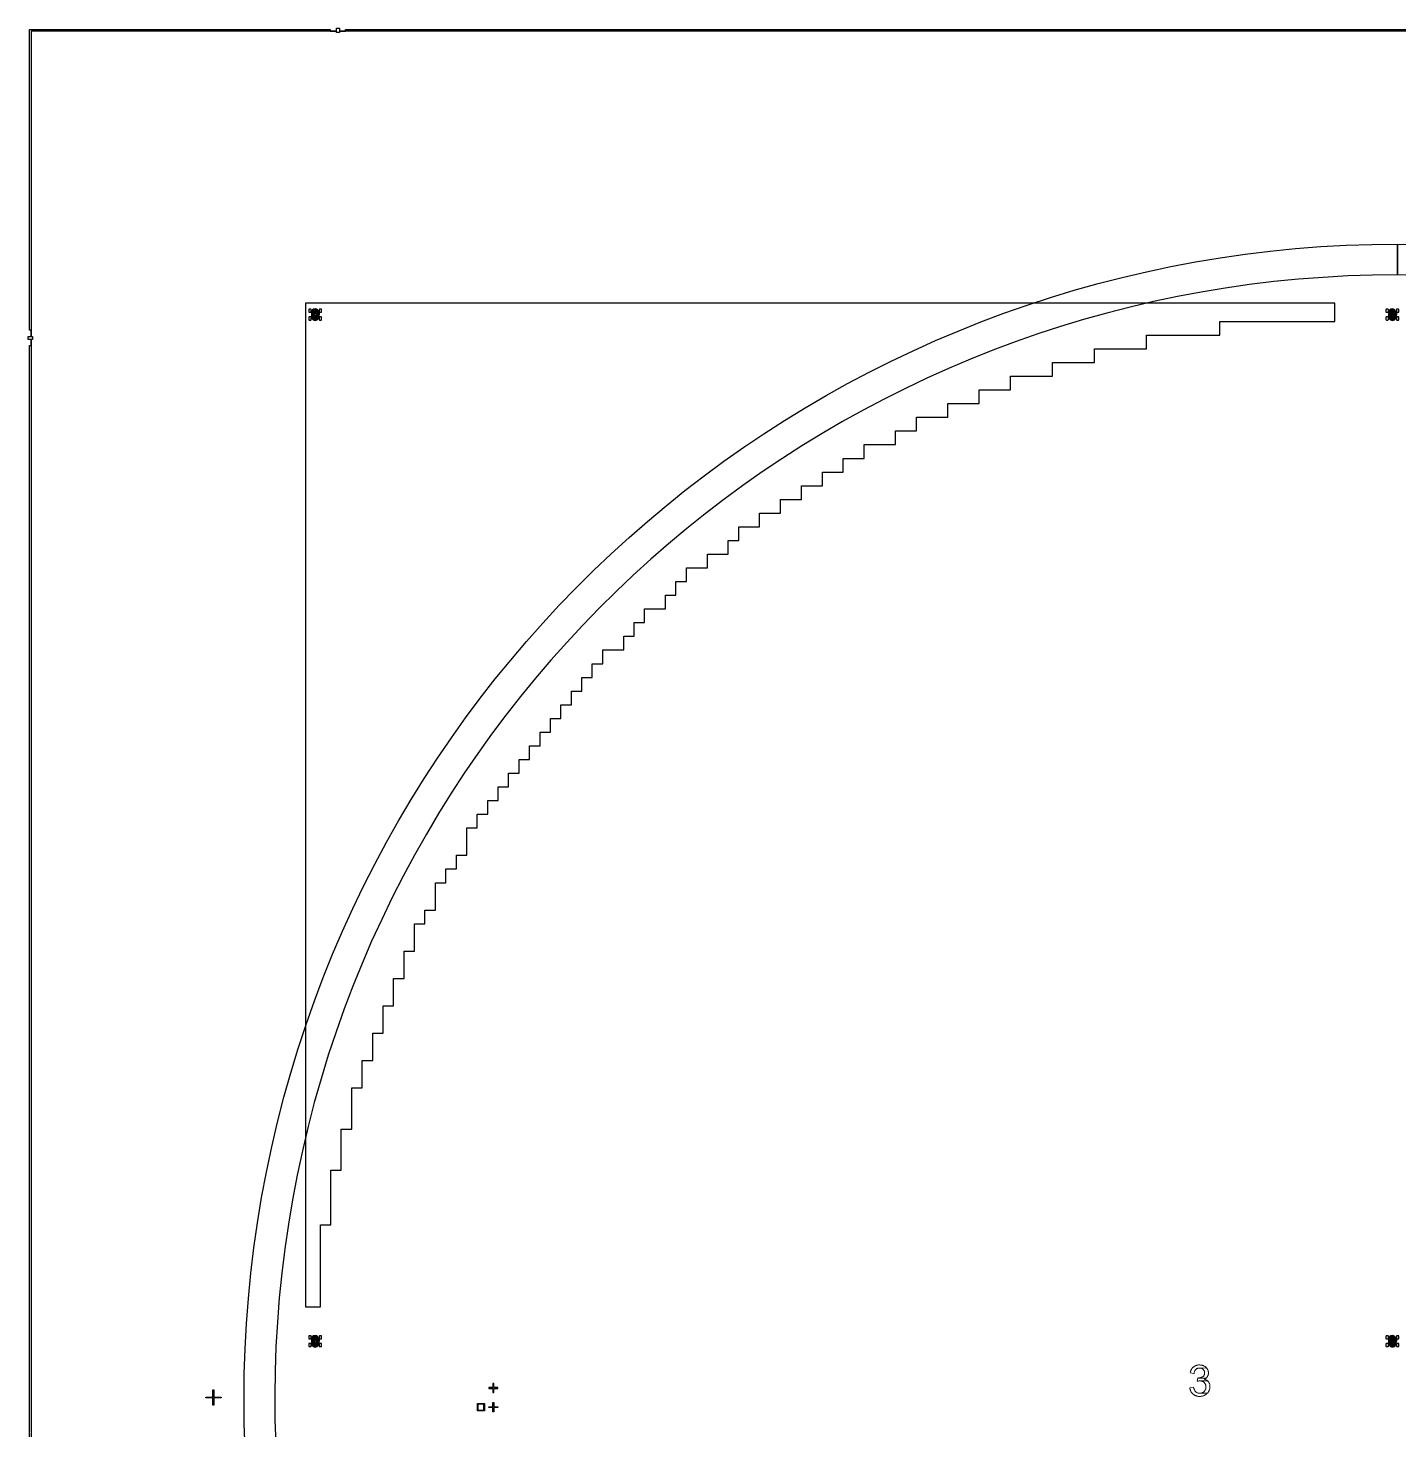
# Model space of a CAD drawing. Header units: millimetres. Extents: x -89 to 89, y -89 to 89.
# Drawn here: x -89 to 0.1, y -2.1 to 89 of the extents above; entities that cross this region are included whole.
import ezdxf

# ---------------------------------------------------------------- set-up
doc = ezdxf.new("R2010")
doc.units = ezdxf.units.MM
for name, color, linetype in [('AC', 6, 'Continuous'), ('B', 2, 'Continuous'), ('F', 5, 'Continuous')]:
    doc.layers.add(name, color=color, linetype=linetype)

msp = doc.modelspace()

# ---------------------------------------------------------------- linework, layer by layer
at = {"layer": 'AC'}
msp.add_lwpolyline([(-71.02, 5.89), (-70.04, 5.89), (-70.04, 11.23), (-69.36, 11.23), (-69.36, 14.79), (-68.68, 14.79), (-68.68, 17.46), (-68, 17.46), (-68, 20.13), (-67.32, 20.13), (-67.32, 21.91), (-66.64, 21.91), (-66.64, 23.69), (-65.96, 23.69), (-65.96, 25.47), (-65.28, 25.47), (-65.28, 27.25), (-64.6, 27.25), (-64.6, 29.03), (-63.92, 29.03), (-63.92, 30.81), (-63.24, 30.81), (-63.24, 31.7), (-62.56, 31.7), (-62.56, 33.48), (-61.88, 33.48), (-61.88, 34.37), (-61.2, 34.37), (-61.2, 35.26), (-60.52, 35.26), (-60.52, 37.04), (-59.84, 37.04), (-59.84, 37.93), (-59.16, 37.93), (-59.16, 38.82), (-58.48, 38.82), (-58.48, 39.71), (-57.8, 39.71), (-57.8, 40.6), (-57.12, 40.6), (-57.12, 41.49), (-56.44, 41.49), (-56.44, 42.38), (-55.76, 42.38), (-55.76, 43.27), (-55.08, 43.27), (-55.08, 44.16), (-54.4, 44.16), (-54.4, 45.05), (-53.72, 45.05), (-53.72, 45.94), (-53.04, 45.94), (-53.04, 46.83), (-52.36, 46.83), (-52.36, 47.72), (-51.68, 47.72), (-51.68, 48.61), (-50.32, 48.61), (-50.32, 49.5), (-49.64, 49.5), (-49.64, 50.39), (-48.96, 50.39), (-48.96, 51.28), (-47.6, 51.28), (-47.6, 52.17), (-46.92, 52.17), (-46.92, 53.06), (-46.24, 53.06), (-46.24, 53.95), (-44.88, 53.95), (-44.88, 54.84), (-43.52, 54.84), (-43.52, 55.73), (-42.84, 55.73), (-42.84, 56.62), (-41.48, 56.62), (-41.48, 57.51), (-40.12, 57.51), (-40.12, 58.4), (-38.76, 58.4), (-38.76, 59.29), (-37.4, 59.29), (-37.4, 60.18), (-36.04, 60.18), (-36.04, 61.07), (-34.68, 61.07), (-34.68, 61.96), (-32.64, 61.96), (-32.64, 62.85), (-31.28, 62.85), (-31.28, 63.74), (-29.24, 63.74), (-29.24, 64.63), (-27.2, 64.63), (-27.2, 65.52), (-25.16, 65.52), (-25.16, 66.41), (-22.44, 66.41), (-22.44, 67.3), (-19.72, 67.3), (-19.72, 68.19), (-16.32, 68.19), (-16.32, 69.08), (-11.56, 69.08), (-11.56, 69.97), (-4.08, 69.97), (-4.08, 71.16), (-71.02, 71.16)], close=True, dxfattribs=at)
at = {"layer": 'B'}
for points in [[(-70.771, 70.565), (-70.669, 70.565, 0.414213561), (-70.644, 70.59), (-70.644, 70.74, 0.414213562), (-70.669, 70.765), (-70.771, 70.765, 0.414213563), (-70.796, 70.74), (-70.796, 70.59, 0.414213562)], [(-70.771, 70.065), (-70.669, 70.065, 0.414213562), (-70.644, 70.09), (-70.644, 70.24, 0.414213562), (-70.669, 70.265), (-70.771, 70.265, 0.414213563), (-70.796, 70.24), (-70.796, 70.09, 0.414213562)], [(-70.3015, 70.28392), (-70.3015, 70.5602, 1), (-70.4765, 70.5602), (-70.4765, 70.283872), (-70.47649, 70.280364, 1.014233837), (-70.28351, 70.280364), (-70.2835, 70.283872), (-70.2835, 70.5602, 1), (-70.4945, 70.5602), (-70.4945, 70.283823), (-70.494491, 70.28046, 1.012835521), (-70.265509, 70.28046), (-70.2655, 70.283823), (-70.2655, 70.5602, 1), (-70.5125, 70.5602), (-70.5125, 70.283775), (-70.512491, 70.280546, 1.011734231), (-70.247509, 70.280546), (-70.2475, 70.283775), (-70.2475, 70.5602, 1), (-70.5305, 70.5602), (-70.5305, 70.283726), (-70.530491, 70.280622, 1.010837862), (-70.229509, 70.280622), (-70.2295, 70.283726), (-70.2295, 70.5602, 1), (-70.5485, 70.5602), (-70.5485, 70.283678), (-70.548492, 70.280692, 1.010089885), (-70.211508, 70.280692), (-70.2115, 70.283678), (-70.2115, 70.5602, 1), (-70.5665, 70.5602), (-70.5665, 70.283629), (-70.566492, 70.280755, 1.009453437), (-70.193508, 70.280755), (-70.193501, 70.283629), (-70.1935, 70.5602, 1), (-70.5845, 70.5602), (-70.584499, 70.28358), (-70.584492, 70.280813, 1.008903316), (-70.175508, 70.280813), (-70.175501, 70.28358), (-70.1755, 70.5602, 1), (-70.6025, 70.5602), (-70.602499, 70.283532), (-70.602492, 70.280866, 1.008421629), (-70.157508, 70.280866), (-70.157501, 70.283532), (-70.1575, 70.5602, 1), (-70.6205, 70.5602), (-70.6205, 70.283483), (-70.620492, 70.280915, 1.00799528), (-70.139508, 70.280915), (-70.139501, 70.283483), (-70.139552, 70.395, -0.414213562), (-70.127052, 70.4075), (-70.1035, 70.4075, 0.41421356), (-70.091, 70.42), (-70.091, 70.548, -0.414213561), (-70.074, 70.565), (-69.989, 70.565), (-69.984659, 70.56538), (-69.98045, 70.566508), (-69.9765, 70.568349), (-69.97293, 70.570849), (-69.969849, 70.57393), (-69.967349, 70.5775), (-69.965508, 70.581449), (-69.96438, 70.585659), (-69.964, 70.59), (-69.964, 70.74), (-69.96438, 70.744341), (-69.965508, 70.74855), (-69.967349, 70.7525), (-69.969849, 70.75607), (-69.97293, 70.759151), (-69.9765, 70.761651), (-69.98045, 70.763492), (-69.984659, 70.76462), (-69.989, 70.765), (-70.091, 70.765), (-70.095341, 70.76462), (-70.09955, 70.763492), (-70.1035, 70.761651), (-70.10707, 70.759151), (-70.110151, 70.75607), (-70.112651, 70.7525), (-70.114492, 70.74855), (-70.11562, 70.744341), (-70.116, 70.74), (-70.116, 70.435, -0.414213561), (-70.1285, 70.4225), (-70.14, 70.4225, 0.414212058), (-70.1525, 70.41), (-70.152501, 70.283518), (-70.152508, 70.28088, -1.008298119), (-70.607492, 70.28088), (-70.607499, 70.283518), (-70.6075, 70.5602, -1), (-70.1705, 70.5602), (-70.170501, 70.283567), (-70.170508, 70.280828, -1.008763281), (-70.589492, 70.280828), (-70.589499, 70.283567), (-70.5895, 70.5602, -1), (-70.1885, 70.5602), (-70.188501, 70.283616), (-70.188508, 70.280771, -1.00929284), (-70.571492, 70.280771), (-70.571499, 70.283616), (-70.5715, 70.5602, -1), (-70.2065, 70.5602), (-70.2065, 70.283664), (-70.206508, 70.28071, -1.009903152), (-70.553492, 70.28071), (-70.5535, 70.283664), (-70.5535, 70.5602, -1), (-70.2245, 70.5602), (-70.2245, 70.283713), (-70.224509, 70.280642, -1.010617055), (-70.535491, 70.280642), (-70.5355, 70.283713), (-70.5355, 70.5602, -1), (-70.2425, 70.5602), (-70.2425, 70.283761), (-70.242509, 70.280568, -1.011467578), (-70.517491, 70.280568), (-70.5175, 70.283761), (-70.5175, 70.5602, -1), (-70.2605, 70.5602), (-70.2605, 70.28381), (-70.260509, 70.280485, -1.012504643), (-70.499491, 70.280485), (-70.4995, 70.28381), (-70.4995, 70.5602, -1), (-70.2785, 70.5602), (-70.2785, 70.283858), (-70.27851, 70.280392, -1.013808109), (-70.48149, 70.280392), (-70.4815, 70.283858), (-70.4815, 70.5602, -1), (-70.2965, 70.5602), (-70.2965, 70.283907), (-70.29651, 70.280286, -1.015515611), (-70.46349, 70.280286), (-70.4635, 70.283907), (-70.4635, 70.5602, -1), (-70.3145, 70.5602), (-70.3145, 70.283955), (-70.31451, 70.280161, -1.017890473), (-70.44549, 70.280161), (-70.4455, 70.283955), (-70.4455, 70.5602, -1), (-70.3325, 70.5602), (-70.3325, 70.284004), (-70.332511, 70.280011, -1.02152203), (-70.427489, 70.280011), (-70.4275, 70.284004), (-70.4275, 70.4927, -0.414213564), (-70.415, 70.5052), (-70.3675, 70.5052, 0.414213562), (-70.3475, 70.5252), (-70.3475, 70.5502, 0.414213562), (-70.3675, 70.5702), (-70.3925, 70.5702, 0.414213562), (-70.4125, 70.5502), (-70.4125, 70.5257, -0.414213562), (-70.425, 70.5132), (-70.428, 70.5132, 0.414213564), (-70.4405, 70.5007), (-70.4405, 70.283969), (-70.44049, 70.280123, 1.018733226), (-70.31951, 70.280123), (-70.3195, 70.283969), (-70.3195, 70.5602, 1), (-70.4585, 70.5602), (-70.4585, 70.28392), (-70.45849, 70.280253, 1.016092008), (-70.30151, 70.280253)], [(-70.3675, 70.274, 0.414213564), (-70.3475, 70.294), (-70.3475, 70.319, 0.414213562), (-70.3675, 70.339), (-70.3925, 70.339, 0.414213562), (-70.4125, 70.319), (-70.4125, 70.294, 0.414213562), (-70.3925, 70.274)], [(-70.091, 70.065), (-69.989, 70.065, 0.414213562), (-69.964, 70.09), (-69.964, 70.24, 0.414213562), (-69.989, 70.265), (-70.091, 70.265, 0.414213563), (-70.116, 70.24), (-70.116, 70.09, 0.414213563)], [(-0.731, 70.565), (-0.629, 70.565, 0.414213561), (-0.604, 70.59), (-0.604, 70.74, 0.414213562), (-0.629, 70.765), (-0.731, 70.765, 0.414213563), (-0.756, 70.74), (-0.756, 70.59, 0.414213562)], [(-0.731, 70.065), (-0.629, 70.065, 0.414213562), (-0.604, 70.09), (-0.604, 70.24, 0.414213562), (-0.629, 70.265), (-0.731, 70.265, 0.414213563), (-0.756, 70.24), (-0.756, 70.09, 0.414213562)], [(-0.2615, 70.28392), (-0.2615, 70.5602, 1), (-0.4365, 70.5602), (-0.4365, 70.283872), (-0.43649, 70.280364, 1.014233837), (-0.24351, 70.280364), (-0.2435, 70.283872), (-0.2435, 70.5602, 1), (-0.4545, 70.5602), (-0.4545, 70.283823), (-0.454491, 70.28046, 1.012835521), (-0.225509, 70.28046), (-0.2255, 70.283823), (-0.2255, 70.5602, 1), (-0.4725, 70.5602), (-0.4725, 70.283775), (-0.472491, 70.280546, 1.011734231), (-0.207509, 70.280546), (-0.2075, 70.283775), (-0.2075, 70.5602, 1), (-0.4905, 70.5602), (-0.4905, 70.283726), (-0.490491, 70.280622, 1.010837862), (-0.189509, 70.280622), (-0.1895, 70.283726), (-0.1895, 70.5602, 1), (-0.5085, 70.5602), (-0.5085, 70.283678), (-0.508492, 70.280692, 1.010089885), (-0.171508, 70.280692), (-0.1715, 70.283678), (-0.1715, 70.5602, 1), (-0.5265, 70.5602), (-0.5265, 70.283629), (-0.526492, 70.280755, 1.009453437), (-0.153508, 70.280755), (-0.153501, 70.283629), (-0.1535, 70.5602, 1), (-0.5445, 70.5602), (-0.544499, 70.28358), (-0.544492, 70.280813, 1.008903316), (-0.135508, 70.280813), (-0.135501, 70.28358), (-0.1355, 70.5602, 1), (-0.5625, 70.5602), (-0.562499, 70.283532), (-0.562492, 70.280866, 1.008421629), (-0.117508, 70.280866), (-0.117501, 70.283532), (-0.1175, 70.5602, 1), (-0.5805, 70.5602), (-0.5805, 70.283483), (-0.580492, 70.280915, 1.00799528), (-0.099508, 70.280915), (-0.099501, 70.283483), (-0.099552, 70.395, -0.414213562), (-0.087052, 70.4075), (-0.0635, 70.4075, 0.41421356), (-0.051, 70.42), (-0.051, 70.548, -0.414213561), (-0.034, 70.565), (0.051, 70.565), (0.055341, 70.56538), (0.05955, 70.566508), (0.0635, 70.568349), (0.06707, 70.570849), (0.070151, 70.57393), (0.072651, 70.5775), (0.074492, 70.581449), (0.07562, 70.585659), (0.076, 70.59), (0.076, 70.74), (0.07562, 70.744341), (0.074492, 70.74855), (0.072651, 70.7525), (0.070151, 70.75607), (0.06707, 70.759151), (0.0635, 70.761651), (0.05955, 70.763492), (0.055341, 70.76462), (0.051, 70.765), (-0.051, 70.765), (-0.055341, 70.76462), (-0.05955, 70.763492), (-0.0635, 70.761651), (-0.06707, 70.759151), (-0.070151, 70.75607), (-0.072651, 70.7525), (-0.074492, 70.74855), (-0.07562, 70.744341), (-0.076, 70.74), (-0.076, 70.435, -0.414213561), (-0.0885, 70.4225), (-0.1, 70.4225, 0.414212058), (-0.1125, 70.41), (-0.112501, 70.283518), (-0.112508, 70.28088, -1.008298119), (-0.567492, 70.28088), (-0.567499, 70.283518), (-0.5675, 70.5602, -1), (-0.1305, 70.5602), (-0.130501, 70.283567), (-0.130508, 70.280828, -1.008763281), (-0.549492, 70.280828), (-0.549499, 70.283567), (-0.5495, 70.5602, -1), (-0.1485, 70.5602), (-0.148501, 70.283616), (-0.148508, 70.280771, -1.00929284), (-0.531492, 70.280771), (-0.531499, 70.283616), (-0.5315, 70.5602, -1), (-0.1665, 70.5602), (-0.1665, 70.283664), (-0.166508, 70.28071, -1.009903152), (-0.513492, 70.28071), (-0.5135, 70.283664), (-0.5135, 70.5602, -1), (-0.1845, 70.5602), (-0.1845, 70.283713), (-0.184509, 70.280642, -1.010617055), (-0.495491, 70.280642), (-0.4955, 70.283713), (-0.4955, 70.5602, -1), (-0.2025, 70.5602), (-0.2025, 70.283761), (-0.202509, 70.280568, -1.011467578), (-0.477491, 70.280568), (-0.4775, 70.283761), (-0.4775, 70.5602, -1), (-0.2205, 70.5602), (-0.2205, 70.28381), (-0.220509, 70.280485, -1.012504643), (-0.459491, 70.280485), (-0.4595, 70.28381), (-0.4595, 70.5602, -1), (-0.2385, 70.5602), (-0.2385, 70.283858), (-0.23851, 70.280392, -1.013808109), (-0.44149, 70.280392), (-0.4415, 70.283858), (-0.4415, 70.5602, -1), (-0.2565, 70.5602), (-0.2565, 70.283907), (-0.25651, 70.280286, -1.015515611), (-0.42349, 70.280286), (-0.4235, 70.283907), (-0.4235, 70.5602, -1), (-0.2745, 70.5602), (-0.2745, 70.283955), (-0.27451, 70.280161, -1.017890473), (-0.40549, 70.280161), (-0.4055, 70.283955), (-0.4055, 70.5602, -1), (-0.2925, 70.5602), (-0.2925, 70.284004), (-0.292511, 70.280011, -1.02152203), (-0.387489, 70.280011), (-0.3875, 70.284004), (-0.3875, 70.4927, -0.414213564), (-0.375, 70.5052), (-0.3275, 70.5052, 0.414213562), (-0.3075, 70.5252), (-0.3075, 70.5502, 0.414213562), (-0.3275, 70.5702), (-0.3525, 70.5702, 0.414213562), (-0.3725, 70.5502), (-0.3725, 70.5257, -0.414213562), (-0.385, 70.5132), (-0.388, 70.5132, 0.414213564), (-0.4005, 70.5007), (-0.4005, 70.283969), (-0.40049, 70.280123, 1.018733226), (-0.27951, 70.280123), (-0.2795, 70.283969), (-0.2795, 70.5602, 1), (-0.4185, 70.5602), (-0.4185, 70.28392), (-0.41849, 70.280253, 1.016092008), (-0.26151, 70.280253)], [(-0.3275, 70.274, 0.414213564), (-0.3075, 70.294), (-0.3075, 70.319, 0.414213562), (-0.3275, 70.339), (-0.3525, 70.339, 0.414213562), (-0.3725, 70.319), (-0.3725, 70.294, 0.414213562), (-0.3525, 70.274)], [(0.051, 70.565, 0.414213562), (0.076, 70.59), (0.076, 70.74, 0.414213562), (0.051, 70.765), (-0.051, 70.765, 0.414213562), (-0.076, 70.74), (-0.076, 70.59, 0.414213562), (-0.051, 70.565)], [(0.051, 70.065, 0.414213562), (0.076, 70.09), (0.076, 70.24, 0.414213562), (0.051, 70.265), (-0.051, 70.265, 0.414213562), (-0.076, 70.24), (-0.076, 70.09, 0.414213562), (-0.051, 70.065)], [(-0.051, 70.065), (0.051, 70.065, 0.414213562), (0.076, 70.09), (0.076, 70.24, 0.414213562), (0.051, 70.265), (-0.051, 70.265, 0.414213563), (-0.076, 70.24), (-0.076, 70.09, 0.414213563)], [(-70.771, 3.815), (-70.669, 3.815, 0.414213561), (-70.644, 3.84), (-70.644, 3.99, 0.414213562), (-70.669, 4.015), (-70.771, 4.015, 0.414213563), (-70.796, 3.99), (-70.796, 3.84, 0.414213562)], [(-70.3015, 3.53392), (-70.3015, 3.8102, 1), (-70.4765, 3.8102), (-70.4765, 3.533872), (-70.47649, 3.530364, 1.014233837), (-70.28351, 3.530364), (-70.2835, 3.533872), (-70.2835, 3.8102, 1), (-70.4945, 3.8102), (-70.4945, 3.533823), (-70.494491, 3.53046, 1.012835521), (-70.265509, 3.53046), (-70.2655, 3.533823), (-70.2655, 3.8102, 1), (-70.5125, 3.8102), (-70.5125, 3.533775), (-70.512491, 3.530546, 1.011734231), (-70.247509, 3.530546), (-70.2475, 3.533775), (-70.2475, 3.8102, 1), (-70.5305, 3.8102), (-70.5305, 3.533726), (-70.530491, 3.530622, 1.010837862), (-70.229509, 3.530622), (-70.2295, 3.533726), (-70.2295, 3.8102, 1), (-70.5485, 3.8102), (-70.5485, 3.533678), (-70.548492, 3.530692, 1.010089885), (-70.211508, 3.530692), (-70.2115, 3.533678), (-70.2115, 3.8102, 1), (-70.5665, 3.8102), (-70.5665, 3.533629), (-70.566492, 3.530755, 1.009453437), (-70.193508, 3.530755), (-70.193501, 3.533629), (-70.1935, 3.8102, 1), (-70.5845, 3.8102), (-70.584499, 3.53358), (-70.584492, 3.530813, 1.008903316), (-70.175508, 3.530813), (-70.175501, 3.53358), (-70.1755, 3.8102, 1), (-70.6025, 3.8102), (-70.602499, 3.533532), (-70.602492, 3.530866, 1.008421629), (-70.157508, 3.530866), (-70.157501, 3.533532), (-70.1575, 3.8102, 1), (-70.6205, 3.8102), (-70.6205, 3.533483), (-70.620492, 3.530915, 1.00799528), (-70.139508, 3.530915), (-70.139501, 3.533483), (-70.139552, 3.645, -0.414213562), (-70.127052, 3.6575), (-70.1035, 3.6575, 0.41421356), (-70.091, 3.67), (-70.091, 3.798, -0.414213561), (-70.074, 3.815), (-69.989, 3.815), (-69.984659, 3.81538), (-69.98045, 3.816508), (-69.9765, 3.818349), (-69.97293, 3.820849), (-69.969849, 3.82393), (-69.967349, 3.8275), (-69.965508, 3.831449), (-69.96438, 3.835659), (-69.964, 3.84), (-69.964, 3.99), (-69.96438, 3.994341), (-69.965508, 3.99855), (-69.967349, 4.0025), (-69.969849, 4.00607), (-69.97293, 4.009151), (-69.9765, 4.011651), (-69.98045, 4.013492), (-69.984659, 4.01462), (-69.989, 4.015), (-70.091, 4.015), (-70.095341, 4.01462), (-70.09955, 4.013492), (-70.1035, 4.011651), (-70.10707, 4.009151), (-70.110151, 4.00607), (-70.112651, 4.0025), (-70.114492, 3.99855), (-70.11562, 3.994341), (-70.116, 3.99), (-70.116, 3.685, -0.414213561), (-70.1285, 3.6725), (-70.14, 3.6725, 0.414212058), (-70.1525, 3.66), (-70.152501, 3.533518), (-70.152508, 3.53088, -1.008298119), (-70.607492, 3.53088), (-70.607499, 3.533518), (-70.6075, 3.8102, -1), (-70.1705, 3.8102), (-70.170501, 3.533567), (-70.170508, 3.530828, -1.008763281), (-70.589492, 3.530828), (-70.589499, 3.533567), (-70.5895, 3.8102, -1), (-70.1885, 3.8102), (-70.188501, 3.533616), (-70.188508, 3.530771, -1.00929284), (-70.571492, 3.530771), (-70.571499, 3.533616), (-70.5715, 3.8102, -1), (-70.2065, 3.8102), (-70.2065, 3.533664), (-70.206508, 3.53071, -1.009903152), (-70.553492, 3.53071), (-70.5535, 3.533664), (-70.5535, 3.8102, -1), (-70.2245, 3.8102), (-70.2245, 3.533713), (-70.224509, 3.530642, -1.010617055), (-70.535491, 3.530642), (-70.5355, 3.533713), (-70.5355, 3.8102, -1), (-70.2425, 3.8102), (-70.2425, 3.533761), (-70.242509, 3.530568, -1.011467578), (-70.517491, 3.530568), (-70.5175, 3.533761), (-70.5175, 3.8102, -1), (-70.2605, 3.8102), (-70.2605, 3.53381), (-70.260509, 3.530485, -1.012504643), (-70.499491, 3.530485), (-70.4995, 3.53381), (-70.4995, 3.8102, -1), (-70.2785, 3.8102), (-70.2785, 3.533858), (-70.27851, 3.530392, -1.013808109), (-70.48149, 3.530392), (-70.4815, 3.533858), (-70.4815, 3.8102, -1), (-70.2965, 3.8102), (-70.2965, 3.533907), (-70.29651, 3.530286, -1.015515611), (-70.46349, 3.530286), (-70.4635, 3.533907), (-70.4635, 3.8102, -1), (-70.3145, 3.8102), (-70.3145, 3.533955), (-70.31451, 3.530161, -1.017890473), (-70.44549, 3.530161), (-70.4455, 3.533955), (-70.4455, 3.8102, -1), (-70.3325, 3.8102), (-70.3325, 3.534004), (-70.332511, 3.530011, -1.02152203), (-70.427489, 3.530011), (-70.4275, 3.534004), (-70.4275, 3.7427, -0.414213564), (-70.415, 3.7552), (-70.3675, 3.7552, 0.414213562), (-70.3475, 3.7752), (-70.3475, 3.8002, 0.414213562), (-70.3675, 3.8202), (-70.3925, 3.8202, 0.414213562), (-70.4125, 3.8002), (-70.4125, 3.7757, -0.414213562), (-70.425, 3.7632), (-70.428, 3.7632, 0.414213564), (-70.4405, 3.7507), (-70.4405, 3.533969), (-70.44049, 3.530123, 1.018733226), (-70.31951, 3.530123), (-70.3195, 3.533969), (-70.3195, 3.8102, 1), (-70.4585, 3.8102), (-70.4585, 3.53392), (-70.45849, 3.530253, 1.016092008), (-70.30151, 3.530253)], [(-0.731, 3.815), (-0.629, 3.815, 0.414213561), (-0.604, 3.84), (-0.604, 3.99, 0.414213562), (-0.629, 4.015), (-0.731, 4.015, 0.414213563), (-0.756, 3.99), (-0.756, 3.84, 0.414213562)], [(-0.2615, 3.53392), (-0.2615, 3.8102, 1), (-0.4365, 3.8102), (-0.4365, 3.533872), (-0.43649, 3.530364, 1.014233837), (-0.24351, 3.530364), (-0.2435, 3.533872), (-0.2435, 3.8102, 1), (-0.4545, 3.8102), (-0.4545, 3.533823), (-0.454491, 3.53046, 1.012835521), (-0.225509, 3.53046), (-0.2255, 3.533823), (-0.2255, 3.8102, 1), (-0.4725, 3.8102), (-0.4725, 3.533775), (-0.472491, 3.530546, 1.011734231), (-0.207509, 3.530546), (-0.2075, 3.533775), (-0.2075, 3.8102, 1), (-0.4905, 3.8102), (-0.4905, 3.533726), (-0.490491, 3.530622, 1.010837862), (-0.189509, 3.530622), (-0.1895, 3.533726), (-0.1895, 3.8102, 1), (-0.5085, 3.8102), (-0.5085, 3.533678), (-0.508492, 3.530692, 1.010089885), (-0.171508, 3.530692), (-0.1715, 3.533678), (-0.1715, 3.8102, 1), (-0.5265, 3.8102), (-0.5265, 3.533629), (-0.526492, 3.530755, 1.009453437), (-0.153508, 3.530755), (-0.153501, 3.533629), (-0.1535, 3.8102, 1), (-0.5445, 3.8102), (-0.544499, 3.53358), (-0.544492, 3.530813, 1.008903316), (-0.135508, 3.530813), (-0.135501, 3.53358), (-0.1355, 3.8102, 1), (-0.5625, 3.8102), (-0.562499, 3.533532), (-0.562492, 3.530866, 1.008421629), (-0.117508, 3.530866), (-0.117501, 3.533532), (-0.1175, 3.8102, 1), (-0.5805, 3.8102), (-0.5805, 3.533483), (-0.580492, 3.530915, 1.00799528), (-0.099508, 3.530915), (-0.099501, 3.533483), (-0.099552, 3.645, -0.414213562), (-0.087052, 3.6575), (-0.0635, 3.6575, 0.41421356), (-0.051, 3.67), (-0.051, 3.798, -0.414213561), (-0.034, 3.815), (0.051, 3.815), (0.055341, 3.81538), (0.05955, 3.816508), (0.0635, 3.818349), (0.06707, 3.820849), (0.070151, 3.82393), (0.072651, 3.8275), (0.074492, 3.831449), (0.07562, 3.835659), (0.076, 3.84), (0.076, 3.99), (0.07562, 3.994341), (0.074492, 3.99855), (0.072651, 4.0025), (0.070151, 4.00607), (0.06707, 4.009151), (0.0635, 4.011651), (0.05955, 4.013492), (0.055341, 4.01462), (0.051, 4.015), (-0.051, 4.015), (-0.055341, 4.01462), (-0.05955, 4.013492), (-0.0635, 4.011651), (-0.06707, 4.009151), (-0.070151, 4.00607), (-0.072651, 4.0025), (-0.074492, 3.99855), (-0.07562, 3.994341), (-0.076, 3.99), (-0.076, 3.685, -0.414213561), (-0.0885, 3.6725), (-0.1, 3.6725, 0.414212058), (-0.1125, 3.66), (-0.112501, 3.533518), (-0.112508, 3.53088, -1.008298119), (-0.567492, 3.53088), (-0.567499, 3.533518), (-0.5675, 3.8102, -1), (-0.1305, 3.8102), (-0.130501, 3.533567), (-0.130508, 3.530828, -1.008763281), (-0.549492, 3.530828), (-0.549499, 3.533567), (-0.5495, 3.8102, -1), (-0.1485, 3.8102), (-0.148501, 3.533616), (-0.148508, 3.530771, -1.00929284), (-0.531492, 3.530771), (-0.531499, 3.533616), (-0.5315, 3.8102, -1), (-0.1665, 3.8102), (-0.1665, 3.533664), (-0.166508, 3.53071, -1.009903152), (-0.513492, 3.53071), (-0.5135, 3.533664), (-0.5135, 3.8102, -1), (-0.1845, 3.8102), (-0.1845, 3.533713), (-0.184509, 3.530642, -1.010617055), (-0.495491, 3.530642), (-0.4955, 3.533713), (-0.4955, 3.8102, -1), (-0.2025, 3.8102), (-0.2025, 3.533761), (-0.202509, 3.530568, -1.011467578), (-0.477491, 3.530568), (-0.4775, 3.533761), (-0.4775, 3.8102, -1), (-0.2205, 3.8102), (-0.2205, 3.53381), (-0.220509, 3.530485, -1.012504643), (-0.459491, 3.530485), (-0.4595, 3.53381), (-0.4595, 3.8102, -1), (-0.2385, 3.8102), (-0.2385, 3.533858), (-0.23851, 3.530392, -1.013808109), (-0.44149, 3.530392), (-0.4415, 3.533858), (-0.4415, 3.8102, -1), (-0.2565, 3.8102), (-0.2565, 3.533907), (-0.25651, 3.530286, -1.015515611), (-0.42349, 3.530286), (-0.4235, 3.533907), (-0.4235, 3.8102, -1), (-0.2745, 3.8102), (-0.2745, 3.533955), (-0.27451, 3.530161, -1.017890473), (-0.40549, 3.530161), (-0.4055, 3.533955), (-0.4055, 3.8102, -1), (-0.2925, 3.8102), (-0.2925, 3.534004), (-0.292511, 3.530011, -1.02152203), (-0.387489, 3.530011), (-0.3875, 3.534004), (-0.3875, 3.7427, -0.414213564), (-0.375, 3.7552), (-0.3275, 3.7552, 0.414213562), (-0.3075, 3.7752), (-0.3075, 3.8002, 0.414213562), (-0.3275, 3.8202), (-0.3525, 3.8202, 0.414213562), (-0.3725, 3.8002), (-0.3725, 3.7757, -0.414213562), (-0.385, 3.7632), (-0.388, 3.7632, 0.414213564), (-0.4005, 3.7507), (-0.4005, 3.533969), (-0.40049, 3.530123, 1.018733226), (-0.27951, 3.530123), (-0.2795, 3.533969), (-0.2795, 3.8102, 1), (-0.4185, 3.8102), (-0.4185, 3.53392), (-0.41849, 3.530253, 1.016092008), (-0.26151, 3.530253)], [(0.051, 3.815, 0.414213562), (0.076, 3.84), (0.076, 3.99, 0.414213562), (0.051, 4.015), (-0.051, 4.015, 0.414213562), (-0.076, 3.99), (-0.076, 3.84, 0.414213562), (-0.051, 3.815)], [(-70.771, 3.315), (-70.669, 3.315, 0.414213562), (-70.644, 3.34), (-70.644, 3.49, 0.414213562), (-70.669, 3.515), (-70.771, 3.515, 0.414213563), (-70.796, 3.49), (-70.796, 3.34, 0.414213562)], [(-70.3675, 3.524, 0.414213564), (-70.3475, 3.544), (-70.3475, 3.569, 0.414213562), (-70.3675, 3.589), (-70.3925, 3.589, 0.414213562), (-70.4125, 3.569), (-70.4125, 3.544, 0.414213562), (-70.3925, 3.524)], [(-70.091, 3.315), (-69.989, 3.315, 0.414213562), (-69.964, 3.34), (-69.964, 3.49, 0.414213562), (-69.989, 3.515), (-70.091, 3.515, 0.414213563), (-70.116, 3.49), (-70.116, 3.34, 0.414213563)], [(-0.731, 3.315), (-0.629, 3.315, 0.414213562), (-0.604, 3.34), (-0.604, 3.49, 0.414213562), (-0.629, 3.515), (-0.731, 3.515, 0.414213563), (-0.756, 3.49), (-0.756, 3.34, 0.414213562)], [(-0.3275, 3.524, 0.414213564), (-0.3075, 3.544), (-0.3075, 3.569, 0.414213562), (-0.3275, 3.589), (-0.3525, 3.589, 0.414213562), (-0.3725, 3.569), (-0.3725, 3.544, 0.414213562), (-0.3525, 3.524)], [(0.051, 3.315, 0.414213562), (0.076, 3.34), (0.076, 3.49, 0.414213562), (0.051, 3.515), (-0.051, 3.515, 0.414213562), (-0.076, 3.49), (-0.076, 3.34, 0.414213562), (-0.051, 3.315)], [(-0.051, 3.315), (0.051, 3.315, 0.414213562), (0.076, 3.34), (0.076, 3.49, 0.414213562), (0.051, 3.515), (-0.051, 3.515, 0.414213563), (-0.076, 3.49), (-0.076, 3.34, 0.414213563)]]:
    msp.add_lwpolyline(points, format="xyb", close=True, dxfattribs=at)
at = {"layer": 'F'}
for points in [[(-88.95, -68.4), (-88.95, 68.4), (-88.851, 68.4), (-88.851, 68.8), (-89.05, 68.8), (-89.05, 69), (-88.851, 69), (-88.851, 69.4), (-88.95, 69.4), (-88.95, 88.95), (-69.4, 88.95), (-69.4, 88.851), (-69, 88.851), (-69, 89.05), (-68.8, 89.05), (-68.8, 88.851), (-68.4, 88.851), (-68.4, 88.95), (68.4, 88.95)], [(68.8, 88.85), (-68.8, 88.85), (-68.8, 88.75), (-69, 88.75), (-69, 88.85), (-88.85, 88.85), (-88.85, 69), (-88.75, 69), (-88.75, 68.8), (-88.85, 68.8), (-88.85, -68.8)]]:
    msp.add_lwpolyline(points, dxfattribs=at)
msp.add_lwpolyline([(0, 75, -0.820384483), (28.75, -69.270755, -0.820384483), (28.75, -69.270755), (-28.75, -69.270755, -0.820384483), (0, 75), (0, 73, 0.818118267), (-28.348642, -67.270755, 0.818118267), (-28.348642, -67.270755), (28.348642, -67.270755, 0.818118267), (0, 73, 0.818118267), (0, 73)], format="xyb", close=True, dxfattribs=at)
at = {"layer": 'F', "lineweight": 0}
for points in [[(-12.885294, 2.12093), (-12.909329, 2.120414), (-12.94577, 2.118604), (-12.981177, 2.114986), (-13.01555, 2.109559), (-13.049148, 2.102581), (-13.081712, 2.093794), (-13.113242, 2.083456), (-13.143739, 2.071309), (-13.17346, 2.057611), (-13.202147, 2.042105), (-13.229801, 2.025047), (-13.256421, 2.006181), (-13.282007, 1.985764), (-13.283816, 1.984213), (-13.307593, 1.962504), (-13.329819, 1.93976), (-13.350753, 1.915467), (-13.370395, 1.88988), (-13.388745, 1.863261), (-13.405544, 1.83509), (-13.421309, 1.805627), (-13.435523, 1.775131), (-13.448446, 1.743084), (-13.459817, 1.709744), (-13.470155, 1.675112), (-13.479201, 1.639447), (-13.486696, 1.602231), (-13.241173, 1.558554), (-13.23497, 1.593961), (-13.226441, 1.631435), (-13.216103, 1.666325), (-13.204215, 1.699148), (-13.190517, 1.729644), (-13.175011, 1.757815), (-13.157953, 1.783659), (-13.139087, 1.807436), (-13.118411, 1.828887), (-13.099545, 1.845428), (-13.072925, 1.864811), (-13.044754, 1.881352), (-13.015033, 1.894791), (-12.983503, 1.905387), (-12.95068, 1.912882), (-12.916049, 1.917276), (-12.879866, 1.918826), (-12.421126, 1.925546), (-12.443869, 1.94984), (-12.468163, 1.9731), (-12.494525, 1.994551), (-12.522437, 2.014968), (-12.552416, 2.033834), (-12.583947, 2.05115), (-12.587306, 2.052959), (-12.618061, 2.067174), (-12.649075, 2.079838), (-12.681122, 2.090692), (-12.713428, 2.099738), (-12.746767, 2.107491), (-12.780365, 2.113177), (-12.814738, 2.117571), (-12.849628, 2.119897)], [(-12.421126, 1.925546), (-12.879866, 1.918826), (-12.855056, 1.918051), (-12.81939, 1.914691), (-12.785534, 1.907972), (-12.753745, 1.898409), (-12.723507, 1.886004), (-12.695336, 1.870239), (-12.668717, 1.851631), (-12.643906, 1.83018), (-12.634602, 1.820617), (-12.612892, 1.79529), (-12.594543, 1.767894), (-12.579295, 1.738948), (-12.567664, 1.708452), (-12.559394, 1.676146), (-12.554225, 1.642032), (-12.552675, 1.606366), (-12.553967, 1.573027), (-12.55836, 1.537878), (-12.565855, 1.504797), (-12.57671, 1.474042), (-12.590666, 1.445613), (-12.607723, 1.419252), (-12.627882, 1.395216), (-12.651401, 1.373507), (-12.678021, 1.353865), (-12.69973, 1.340426), (-12.729451, 1.324402), (-12.759948, 1.310446), (-12.79122, 1.298816), (-12.823525, 1.288995), (-12.856348, 1.2815), (-12.890204, 1.276332), (-12.924836, 1.272972), (-12.960243, 1.271938), (-12.457308, 1.26832), (-12.432239, 1.290288), (-12.409238, 1.313806), (-12.388562, 1.338617), (-12.369954, 1.36472), (-12.36401, 1.374024), (-12.347211, 1.404003), (-12.332738, 1.4345), (-12.321108, 1.46603), (-12.312062, 1.498594), (-12.305601, 1.531675), (-12.301724, 1.56579), (-12.300432, 1.600939), (-12.301466, 1.632727), (-12.304567, 1.666584), (-12.310253, 1.699665), (-12.318006, 1.732487), (-12.328344, 1.764793), (-12.34075, 1.796582), (-12.355481, 1.827854), (-12.372538, 1.858867), (-12.381067, 1.872306), (-12.400192, 1.899701)], [(-12.999785, 1.274781), (-13.02718, 1.058979), (-13.023303, 1.060013), (-12.98402, 1.069575), (-12.947579, 1.076812), (-12.913723, 1.082239), (-12.882451, 1.085341), (-12.854022, 1.086374), (-12.361684, 1.091543), (-12.38727, 1.11196), (-12.414665, 1.130568), (-12.443611, 1.147109), (-12.474107, 1.162099), (-12.506413, 1.175021), (-12.540269, 1.186134), (-12.575676, 1.195438), (-12.54518, 1.210687), (-12.513649, 1.228519), (-12.484445, 1.247644), (-12.457308, 1.26832), (-12.960243, 1.271938), (-12.964378, 1.271938)], [(-12.361684, 1.091543), (-12.854022, 1.086374), (-12.847044, 1.086374), (-12.810861, 1.084565), (-12.77623, 1.080172), (-12.74289, 1.073194), (-12.711102, 1.063631), (-12.680605, 1.051484), (-12.651659, 1.036753), (-12.624006, 1.019437), (-12.597903, 0.999795), (-12.573092, 0.977311), (-12.568957, 0.973175), (-12.54673, 0.948106), (-12.527089, 0.921486), (-12.510031, 0.893833), (-12.495558, 0.864628), (-12.48367, 0.833873), (-12.474366, 0.801826), (-12.467905, 0.768487), (-12.464028, 0.733597), (-12.462736, 0.697414), (-12.463253, 0.670278), (-12.466354, 0.635388), (-12.47204, 0.60179), (-12.48031, 0.569226), (-12.490906, 0.537954), (-12.503829, 0.507974), (-12.519594, 0.479287), (-12.537685, 0.451633), (-12.558102, 0.425272), (-12.581362, 0.399944), (-12.597903, 0.38392), (-12.624264, 0.362211), (-12.651401, 0.342828), (-12.67983, 0.326029), (-12.709551, 0.312073), (-12.740047, 0.300443), (-12.772095, 0.291397), (-12.804917, 0.284936), (-12.839032, 0.281059), (-12.874439, 0.279767), (-12.373572, 0.278733), (-12.349795, 0.304061), (-12.328086, 0.330422), (-12.307927, 0.357301), (-12.289577, 0.385213), (-12.273037, 0.413642), (-12.258047, 0.442846), (-12.245125, 0.472826), (-12.233753, 0.503322), (-12.223932, 0.534852), (-12.216179, 0.5669), (-12.209976, 0.599722), (-12.205583, 0.63332), (-12.202998, 0.667693), (-12.202223, 0.702842), (-12.202223, 0.707494), (-12.203515, 0.745227), (-12.206617, 0.781409), (-12.211527, 0.816299), (-12.218505, 0.850155), (-12.227292, 0.88272), (-12.238147, 0.913733), (-12.250811, 0.943971), (-12.265284, 0.972658), (-12.281824, 1.000054), (-12.300432, 1.026415), (-12.31568, 1.045282), (-12.337907, 1.069317)], [(-13.265725, 0.672862), (-13.511248, 0.64004), (-13.508147, 0.614195), (-13.502719, 0.579046), (-13.495483, 0.544673), (-13.486954, 0.511592), (-13.476616, 0.479287), (-13.464728, 0.448015), (-13.45103, 0.417777), (-13.43604, 0.388314), (-13.4195, 0.360143), (-13.40115, 0.332748), (-13.38125, 0.306387), (-13.359799, 0.281059), (-13.336797, 0.256765), (-13.311987, 0.233505), (-13.310953, 0.232471), (-13.285625, 0.210762), (-13.259781, 0.19112), (-13.232644, 0.172771), (-13.204732, 0.155972), (-13.176044, 0.140982), (-13.146323, 0.127284), (-13.115568, 0.115396), (-13.084038, 0.105058), (-13.051732, 0.096271), (-13.018393, 0.089293), (-12.98402, 0.083607), (-12.948871, 0.07973), (-12.912689, 0.077404), (-12.875731, 0.076629), (-12.850145, 0.076888), (-12.813963, 0.078697), (-12.778556, 0.081798), (-12.743924, 0.086708), (-12.710068, 0.092911), (-12.677245, 0.100664), (-12.645198, 0.10971), (-12.613926, 0.120565), (-12.58343, 0.132712), (-12.553708, 0.146409), (-12.525021, 0.161399), (-12.496851, 0.17794), (-12.469714, 0.196031), (-12.443352, 0.215673), (-12.417766, 0.236865), (-12.392956, 0.25935), (-12.373572, 0.278733), (-12.874439, 0.279767), (-12.910104, 0.281318), (-12.944478, 0.285711), (-12.977559, 0.292948), (-13.009089, 0.303027), (-13.039069, 0.315949), (-13.068014, 0.331973), (-13.095151, 0.350839), (-13.121254, 0.372549), (-13.140379, 0.391415), (-13.158987, 0.413125), (-13.176561, 0.437419), (-13.193102, 0.46378), (-13.208092, 0.492726), (-13.222048, 0.523998), (-13.234712, 0.557596), (-13.246342, 0.593778), (-13.256679, 0.632028)]]:
    msp.add_lwpolyline(points, close=True, dxfattribs=at)
at = {"layer": 'F'}
for points in [[(-58.825, 0.6), (-58.825, 0.325), (-58.775, 0.325), (-58.775, 0.6), (-58.5, 0.6), (-58.5, 0.65), (-58.775, 0.65), (-58.775, 0.925), (-58.825, 0.925), (-58.825, 0.65), (-59.1, 0.65), (-59.1, 0.6)], [(-77.025, -0.025), (-77.5, -0.025), (-77.5, 0.025), (-77.025, 0.025), (-77.025, 0.5), (-76.975, 0.5), (-76.975, 0.025), (-76.5, 0.025), (-76.5, -0.025), (-76.975, -0.025), (-76.975, -0.5), (-77.025, -0.5)], [(-59.405, -0.39), (-59.365, -0.39), (-59.365, -0.39), (-59.365, -0.86), (-59.835, -0.86), (-59.835, -0.39), (-59.405, -0.39), (-59.405, -0.43), (-59.405, -0.43), (-59.405, -0.43), (-59.795, -0.43), (-59.795, -0.82), (-59.405, -0.82), (-59.405, -0.43)], [(-58.825, -0.6), (-58.825, -0.325), (-58.775, -0.325), (-58.775, -0.6), (-58.5, -0.6), (-58.5, -0.65), (-58.775, -0.65), (-58.775, -0.925), (-58.825, -0.925), (-58.825, -0.65), (-59.1, -0.65), (-59.1, -0.6)]]:
    msp.add_lwpolyline(points, close=True, dxfattribs=at)

doc.saveas('drawing.dxf')
